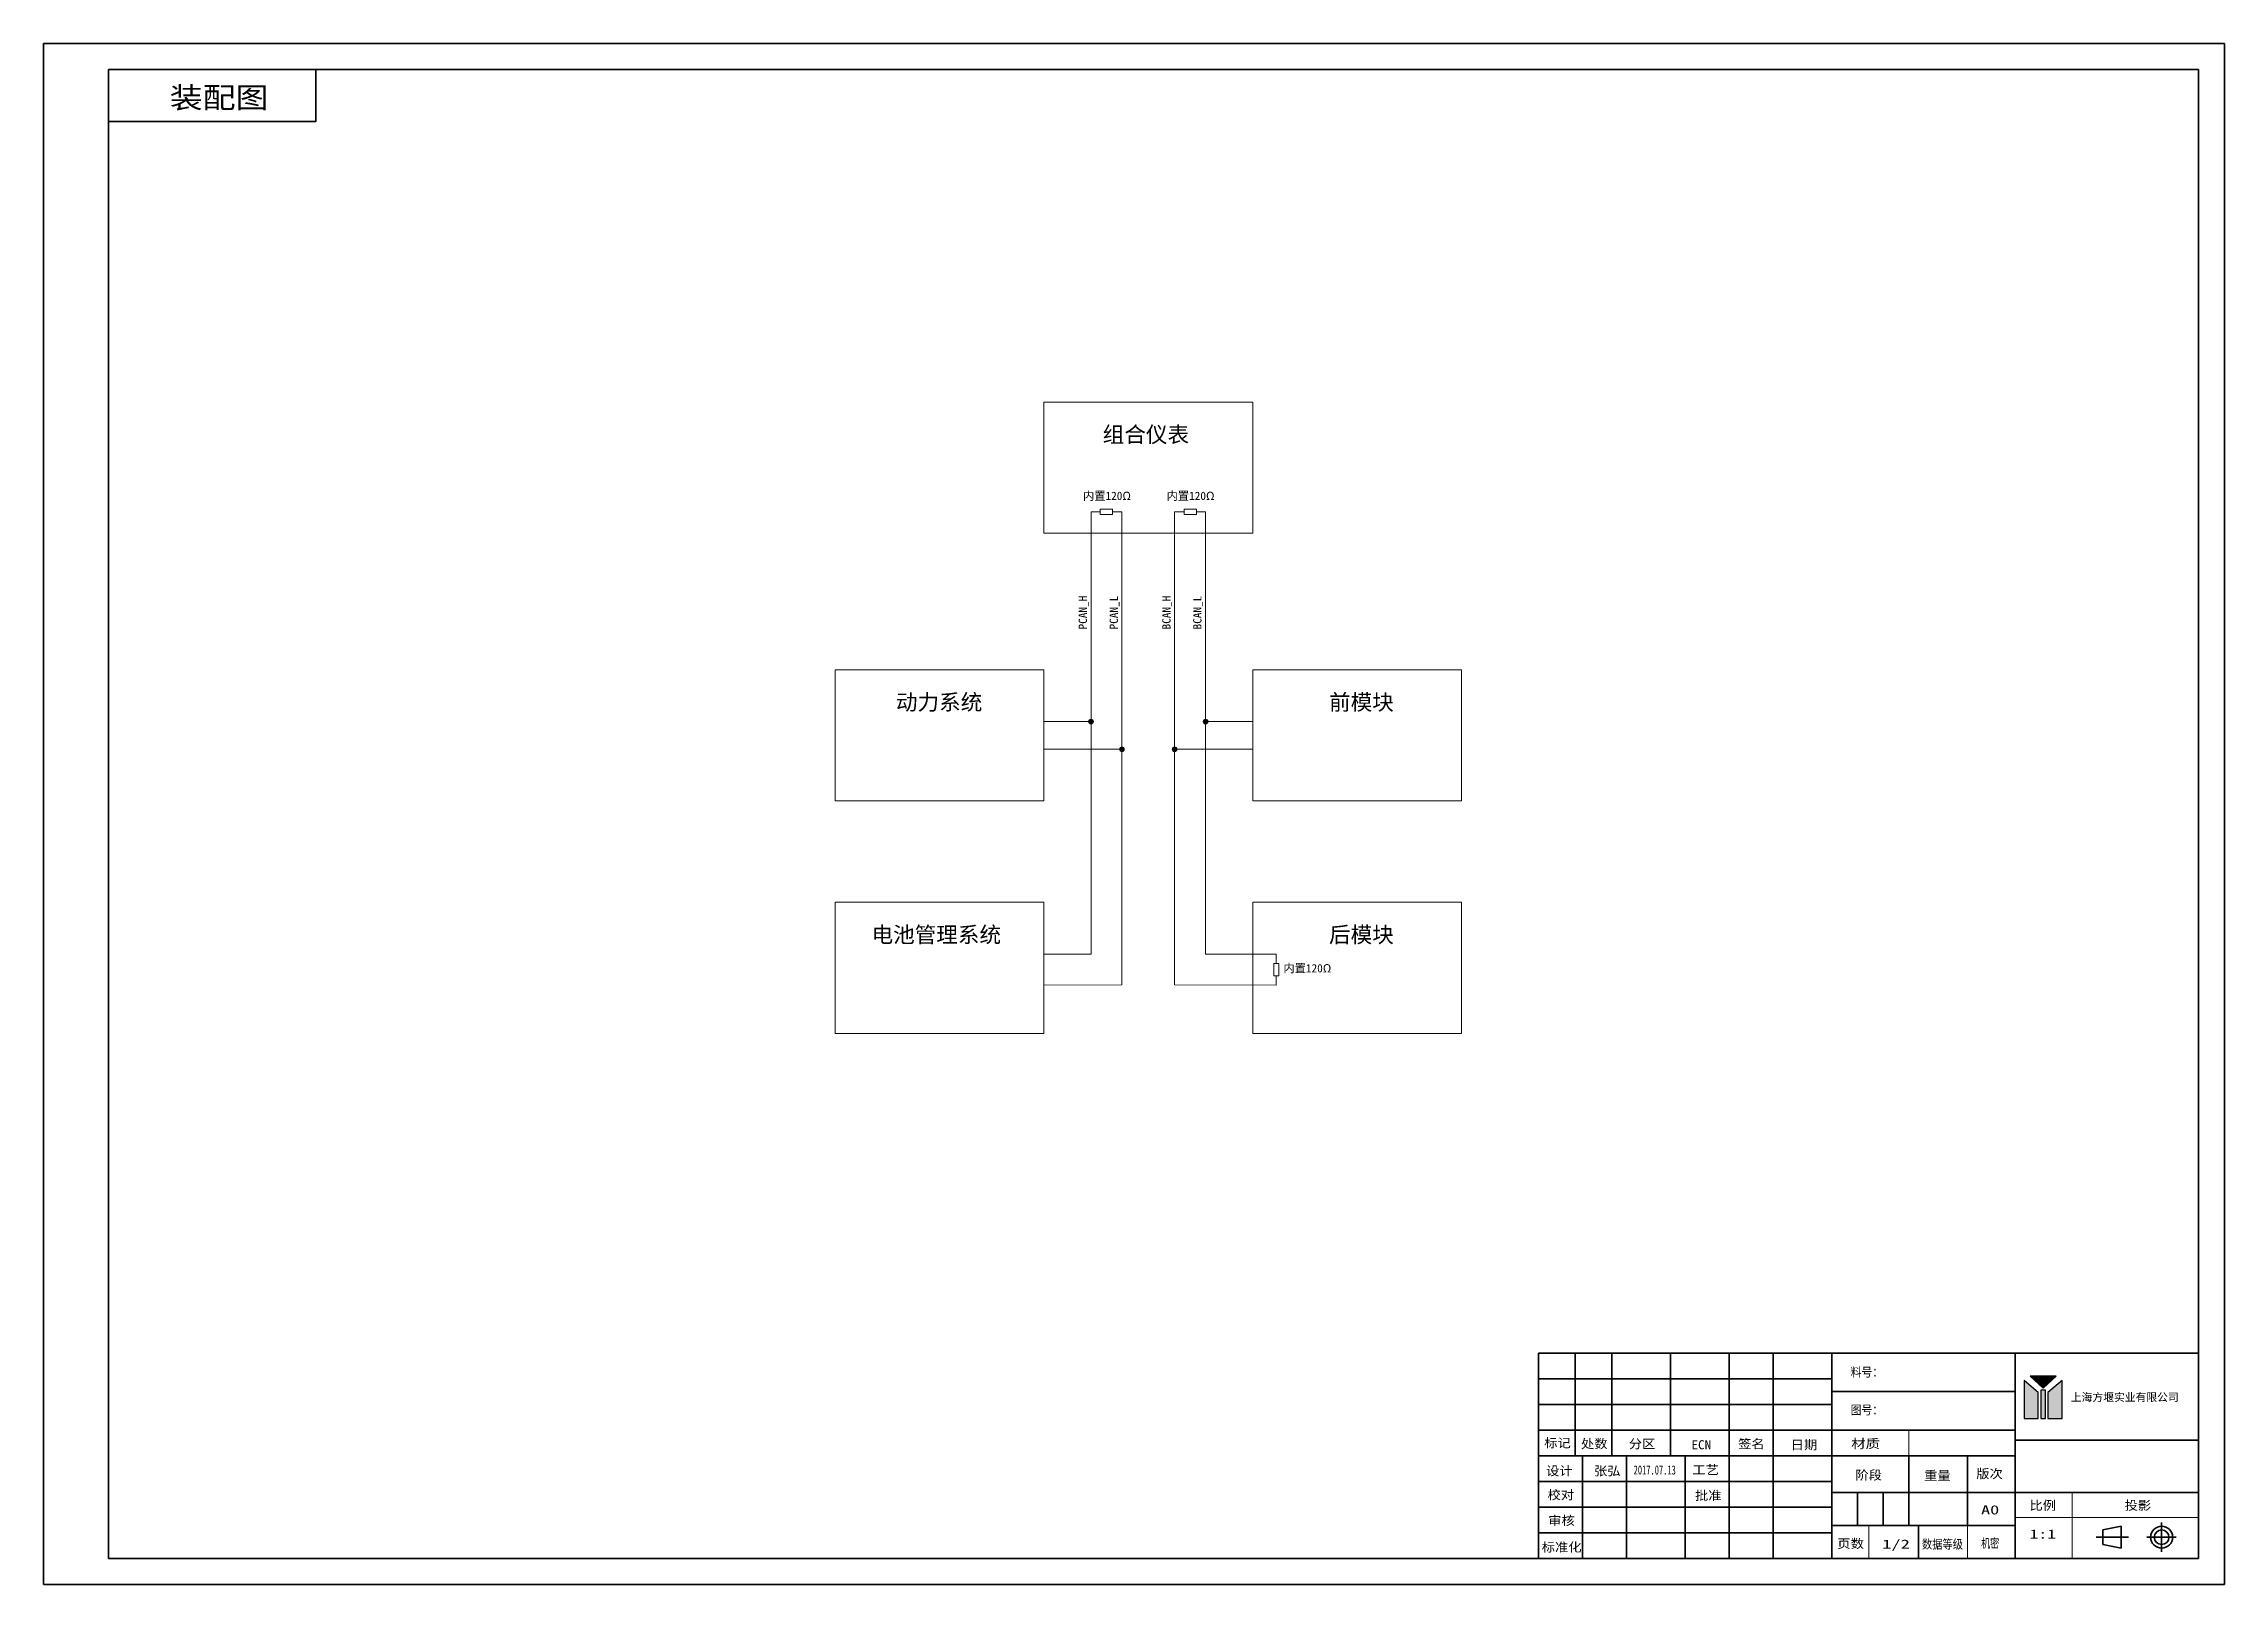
# Model space of a CAD drawing. Extents: x 2195 to 8074, y 1317 to 2626.
# Drawn here: x 2195 to 3022, y 1317 to 1901 of the extents above; entities outside this region: 1.
import ezdxf
from ezdxf.enums import TextEntityAlignment as Align

# ---------------------------------------------------------------- set-up
doc = ezdxf.new("R2010")
doc.units = 0
doc.layers.get('0').update_dxf_attribs({"lineweight": 13})
doc.layers.add('1', color=7, linetype='Continuous', true_color=0xffffff)
for name, color, linetype, lineweight in [('2', 7, 'Continuous', 13), ('3', 7, 'Continuous', 13), ('4', 7, 'Continuous', 13), ('6', 7, 'Continuous', 13), ('图层1', 2, 'Continuous', 13), ('图层2', 3, 'Continuous', 13)]:
    doc.layers.add(name, color=color, linetype=linetype, lineweight=lineweight)
doc.styles.get("Standard").update_dxf_attribs({"font": 'simfang.ttf'})

# ---------------------------------------------------------------- blocks, each defined once
blk = doc.blocks.new('上海方堰')
h = blk.add_hatch(color=5)
h.dxf.hatch_style = 1
h.paths.add_polyline_path([(2072.3, 1383.27), (2072.3, 1371.27), (2076.77, 1371.27), (2076.77, 1379.46)])
h.paths.add_polyline_path([(2084.3, 1383.27), (2079.83, 1379.46), (2079.83, 1371.27), (2084.3, 1371.27)])
at = {"true_color": 0xed1f24}
h = blk.add_hatch(color=240, dxfattribs=at)
h.dxf.hatch_style = 1
h.paths.add_polyline_path([(2074.2, 1384.65), (2078.3, 1380.84), (2082.4, 1384.65)])
h = blk.add_hatch(color=256)
h.dxf.hatch_style = 1
h.paths.add_polyline_path([(2077.54, 1371.27), (2079.06, 1371.27), (2079.06, 1380.27), (2077.54, 1380.27)])
h = blk.add_hatch(color=3)
h.dxf.hatch_style = 1
h.paths.add_polyline_path([(2079.06, 1380.27), (2077.54, 1380.27), (2077.54, 1371.27), (2079.06, 1371.27)])
at = {"layer": '1', "color": 5, "linetype": 'Continuous'}
for points in [[(2076.77, 1371.27), (2076.77, 1379.46), (2072.3, 1383.27), (2072.3, 1371.27)], [(2084.3, 1371.27), (2084.3, 1383.27), (2079.83, 1379.46), (2079.83, 1371.27)]]:
    blk.add_lwpolyline(points, close=True, dxfattribs=at)
at = {"layer": '1', "color": 240, "linetype": 'Continuous', "true_color": 0xed1f24}
blk.add_lwpolyline([(2078.3, 1380.84), (2082.4, 1384.65), (2074.2, 1384.65)], close=True, dxfattribs=at)
at = {"layer": '1', "color": 3, "linetype": 'Continuous'}
blk.add_lwpolyline([(2079.06, 1371.27), (2079.06, 1380.27), (2077.54, 1380.27), (2077.54, 1371.27)], close=True, dxfattribs=at)

msp = doc.modelspace()

# ---------------------------------------------------------------- hatches: boundary and pattern name
h = msp.add_hatch(color=2)
h.dxf.hatch_style = 1
h.paths.add_polyline_path([(2591.89, 1644.66, 0.414214), (2591, 1643.77, 0.414214), (2591.89, 1642.88)])
h.paths.add_polyline_path([(2592.78, 1643.77), (2591.89, 1643.77), (2591.89, 1642.88, 0.414214)])
h.paths.add_polyline_path([(2591.89, 1644.66), (2591.89, 1643.77), (2592.78, 1643.77, 0.414214)])
h = msp.add_hatch(color=3)
h.dxf.hatch_style = 1
h.paths.add_polyline_path([(2635.31, 1644.66, 0.414214), (2634.42, 1643.77, 0.414214), (2635.31, 1642.88)])
h.paths.add_polyline_path([(2636.2, 1643.77), (2635.31, 1643.77), (2635.31, 1642.88, 0.414214)])
h.paths.add_polyline_path([(2635.31, 1644.66), (2635.31, 1643.77), (2636.2, 1643.77, 0.414214)])
h = msp.add_hatch(color=2)
h.dxf.hatch_style = 1
h.paths.add_polyline_path([(2623.57, 1634.13, 0.414214), (2622.68, 1633.24, 0.414214), (2623.57, 1632.35)])
h.paths.add_polyline_path([(2624.46, 1633.24), (2623.57, 1633.24), (2623.57, 1632.35, 0.414214)])
h.paths.add_polyline_path([(2623.57, 1634.13), (2623.57, 1633.24), (2624.46, 1633.24, 0.414214)])
at = {"layer": '图层2'}
h = msp.add_hatch(color=3, dxfattribs=at)
h.dxf.hatch_style = 1
h.paths.add_polyline_path([(2603.63, 1634.13, -0.414214), (2604.52, 1633.24, -0.414214), (2603.63, 1632.35)])
h.paths.add_polyline_path([(2602.74, 1633.24), (2603.63, 1633.24), (2603.63, 1632.35, -0.414214)])
h.paths.add_polyline_path([(2603.63, 1634.13), (2603.63, 1633.24), (2602.74, 1633.24, -0.414214)])

# ---------------------------------------------------------------- linework, layer by layer
for p, q in [((2595.34, 1723.24), (2591.89, 1723.24)), ((2603.63, 1723.24), (2599.98, 1723.24)), ((2623.57, 1723.24), (2627.22, 1723.24)), ((2631.86, 1723.24), (2635.31, 1723.24)), ((2662.1, 1555.65), (2662.1, 1552.01)), ((2662.1, 1547.36), (2662.1, 1543.91)), ((2901.91, 1375.24), (2901.91, 1365.51)), ((2963.82, 1351.61), (2963.82, 1326.59)), ((2942.22, 1342.14), (3011.73, 1342.14)), ((2886.73, 1339.1), (2886.73, 1326.59)), ((2924.15, 1339.1), (2924.15, 1326.59))]:
    msp.add_line(p, q)
at = {"color": 7, "lineweight": 35}
for p, q in [((2872.72, 1389.84), (2942.22, 1389.84)), ((2872.72, 1375.24), (2942.22, 1375.24))]:
    msp.add_line(p, q, dxfattribs=at)
for points in [[(2574.02, 1764.86), (2653.18, 1764.86), (2653.18, 1715.14), (2574.02, 1715.14)], [(2599.98, 1724.2), (2595.34, 1724.2), (2595.34, 1722.29), (2599.98, 1722.29)], [(2627.22, 1724.2), (2631.86, 1724.2), (2631.86, 1722.29), (2627.22, 1722.29)], [(2494.86, 1663.42), (2574.02, 1663.42), (2574.02, 1613.7), (2494.86, 1613.7)], [(2653.18, 1663.42), (2732.34, 1663.42), (2732.34, 1613.7), (2653.18, 1613.7)], [(2494.86, 1575.3), (2574.02, 1575.3), (2574.02, 1525.58), (2494.86, 1525.58)], [(2653.18, 1575.3), (2732.34, 1575.3), (2732.34, 1525.58), (2653.18, 1525.58)], [(2663.06, 1552.01), (2663.06, 1547.36), (2661.14, 1547.36), (2661.14, 1552.01)]]:
    msp.add_lwpolyline(points, close=True)
for centre in [(2591.89, 1643.77), (2635.31, 1643.77), (2623.57, 1633.24)]:
    msp.add_circle(centre, 0.888)
at = {"layer": '2', "color": 4, "lineweight": 35}
for p, q in [((3021.56, 1900.69), (2194.82, 1900.69)), ((2194.82, 1900.69), (2194.82, 1316.76)), ((3021.56, 1900.69), (3021.56, 1316.76)), ((2761.52, 1394.7), (2872.72, 1394.7)), ((2761.52, 1384.97), (2872.72, 1384.97)), ((2761.52, 1355.78), (2872.72, 1355.78)), ((2761.52, 1346.05), (2872.72, 1346.05)), ((2761.52, 1336.32), (2872.72, 1336.32)), ((3021.56, 1316.76), (2194.82, 1316.76))]:
    msp.add_line(p, q, dxfattribs=at)
at = {"layer": '2', "color": 4, "lineweight": 35, "ltscale": 0.31815}
for p, q in [((2882.45, 1351.61), (2882.45, 1339.1)), ((2892.18, 1351.61), (2892.18, 1339.1)), ((2905.56, 1326.59), (2905.56, 1339.1))]:
    msp.add_line(p, q, dxfattribs=at)
at = {"layer": '3', "color": 7, "lineweight": 35}
for p, q in [((2219.4, 1326.59), (2219.4, 1890.85)), ((2219.4, 1890.85), (3011.73, 1890.85)), ((3011.73, 1890.85), (3011.73, 1326.59)), ((2775.42, 1365.51), (2775.42, 1404.43)), ((2789.32, 1365.51), (2789.32, 1404.43)), ((2811.56, 1365.51), (2811.56, 1404.43)), ((2833.8, 1326.59), (2833.8, 1404.43)), ((2850.48, 1326.59), (2850.48, 1404.43)), ((2872.72, 1404.43), (2872.72, 1326.59)), ((2942.22, 1404.43), (2942.22, 1326.59)), ((2761.52, 1375.24), (2872.72, 1375.24)), ((2761.52, 1365.51), (2872.72, 1365.51)), ((2778.2, 1326.59), (2778.2, 1365.51)), ((2794.88, 1326.59), (2794.88, 1365.51)), ((2817.12, 1326.59), (2817.12, 1365.51)), ((2872.72, 1365.51), (2942.22, 1365.51)), ((2901.91, 1339.1), (2901.91, 1365.51)), ((2924.15, 1365.51), (2924.15, 1339.1)), ((2942.22, 1371.47), (3011.73, 1371.47)), ((2872.72, 1351.61), (2942.22, 1351.61)), ((2942.22, 1351.61), (3011.73, 1351.61)), ((2872.72, 1339.1), (2942.22, 1339.1)), ((3011.73, 1326.59), (2219.4, 1326.59))]:
    msp.add_line(p, q, dxfattribs=at)
for points in [[(2219.4, 1890.85), (2298.04, 1890.85), (2298.04, 1871.19), (2219.4, 1871.19)], [(2761.52, 1404.43), (3011.73, 1404.43), (3011.73, 1326.59), (2761.52, 1326.59)]]:
    msp.add_lwpolyline(points, close=True, dxfattribs=at)
at = {"layer": '4', "color": 1, "lineweight": 35, "ltscale": 0.2828}
for p, q in [((2997.76, 1340.2), (2997.76, 1329.08)), ((2992.2, 1334.64), (3003.32, 1334.64))]:
    msp.add_line(p, q, dxfattribs=at)
at = {"layer": '4', "color": 1, "lineweight": 35}
msp.add_line((2972.93, 1334.64), (2985.26, 1334.64), dxfattribs=at)
at = {"layer": '6', "color": 3, "lineweight": 35, "ltscale": 0.180243}
for p, q in [((2975.48, 1337.42), (2982.43, 1338.81)), ((2975.48, 1331.86), (2982.43, 1330.47))]:
    msp.add_line(p, q, dxfattribs=at)
at = {"layer": '6', "color": 3, "lineweight": 35, "ltscale": 0.1414}
msp.add_line((2975.48, 1337.42), (2975.48, 1331.86), dxfattribs=at)
at = {"layer": '6', "color": 3, "lineweight": 35, "ltscale": 0.2121}
msp.add_line((2982.43, 1338.81), (2982.43, 1330.47), dxfattribs=at)
at = {"layer": '6', "color": 3, "lineweight": 35}
for radius in [4.17, 2.78]:
    msp.add_circle((2997.76, 1334.64), radius, dxfattribs=at)
at = {"layer": '图层1'}
for p, q in [((2591.89, 1723.24), (2591.89, 1555.65)), ((2623.57, 1723.24), (2623.57, 1543.96)), ((2591.89, 1643.77), (2574.02, 1643.77)), ((2623.57, 1633.24), (2653.18, 1633.24)), ((2591.89, 1555.65), (2574.02, 1555.65)), ((2623.57, 1543.96), (2662.1, 1543.91))]:
    msp.add_line(p, q, dxfattribs=at)
msp.add_circle((2591.89, 1643.77), 0.888, dxfattribs=at)
at = {"layer": '图层2'}
for p, q in [((2603.63, 1723.24), (2603.63, 1543.96)), ((2635.31, 1723.24), (2635.31, 1555.65)), ((2635.31, 1643.77), (2653.18, 1643.77)), ((2603.63, 1633.24), (2574.02, 1633.24)), ((2635.31, 1555.65), (2662.1, 1555.65)), ((2603.63, 1543.96), (2574.02, 1543.91))]:
    msp.add_line(p, q, dxfattribs=at)
msp.add_circle((2603.63, 1633.24), 0.888, dxfattribs=at)

# ---------------------------------------------------------------- block references
at = {"xscale": 1.199999941940398, "yscale": 1.199999941940398, "zscale": 1.199999941940398}
msp.add_blockref('上海方堰', (458.89, -265.92), dxfattribs=at)

# ---------------------------------------------------------------- texts
at = {"color": 2, "lineweight": 13, "width": 1.065031}
msp.add_text('装配图', height=8, dxfattribs=at).set_placement((2242.66, 1876.24), (2280.06, 1876.24), align=Align.FIT)
at = {"color": 7, "lineweight": 13}
for s, width, p, p2 in [('料号：', 0.811915, (2879.89, 1395.51), (2892.15, 1395.51)), ('图号：', 0.811915, (2879.89, 1381.15), (2892.15, 1381.15)), ('标记', 0.999998, (2763.69, 1368.66), (2773.76, 1368.66)), ('处数', 0.999998, (2777.65, 1368.33), (2787.72, 1368.33)), (' 分区', 0.999998, (2793.25, 1368.31), (2805.84, 1368.31)), ('ECN', 0.999998, (2819.49, 1367.96), (2827.04, 1367.96)), ('签名', 0.999998, (2837.22, 1368.27), (2847.29, 1368.27)), ('日期', 0.999998, (2857.16, 1367.92), (2867.22, 1367.92)), ('材质', 1.078537, (2880.11, 1368.36), (2890.97, 1368.36)), ('设计', 0.999998, (2764.4, 1358.05), (2774.46, 1358.05)), ('张弘', 0.999998, (2782.57, 1358.05), (2792.64, 1358.05)), ('2017.07.13', 0.635833, (2797.6, 1358.4), (2813.6, 1358.4)), ('工艺', 0.999998, (2819.88, 1358.45), (2829.94, 1358.45)), ('阶段', 0.999998, (2881.67, 1356.47), (2891.74, 1356.47)), ('重量', 0.999998, (2907.71, 1356.3), (2917.78, 1356.3)), ('版次', 0.999998, (2927.5, 1356.99), (2937.57, 1356.99)), ('校对', 0.999998, (2764.95, 1348.96), (2775.02, 1348.96)), ('批准', 0.999998, (2820.87, 1348.72), (2830.94, 1348.72)), ('比例', 0.999998, (2947.68, 1344.99), (2957.75, 1344.99)), ('投影', 0.999998, (2983.75, 1344.99), (2993.81, 1344.99)), ('审核', 0.999998, (2765.22, 1339.21), (2775.29, 1339.21)), ('A0', 1.366864, (2929.31, 1343.28), (2936.19, 1343.28)), ('标准化', 0.999998, (2762.77, 1329.15), (2777.87, 1329.15)), ('页数', 1.012465, (2874.77, 1330.48), (2884.96, 1330.48)), ('1/2', 1.385293, (2891.85, 1330.28), (2902.31, 1330.28)), ('数据等级', 0.773755, (2906.89, 1330.28), (2922.47, 1330.28)), ('机密', 0.683432, (2929.31, 1330.62), (2936.19, 1330.62)), ('1:1', 1.333332, (2947.68, 1334.11), (2957.75, 1334.11))]:
    msp.add_text(s, height=3.441, dxfattribs=dict(at, width=width)).set_placement(p, p2, align=Align.FIT)
at = {"attachment_point": 1}
for s, width, heights, insert, char_height in [('964567-1\\P964567-2\\P964567-3\\P964567-4\\P964567-5', 252.0462, [0], (8020, 2625.93), 10), ('组合仪表', 39.5317, [0], (2596.33, 1755.55), 6), ('内置120Ω', 39.5317, [0], (2588.85, 1730.87), 3.133), ('内置120Ω', 39.5317, [0], (2620.53, 1730.87), 3.133), ('动力系统', 48.4923, [0], (2517.93, 1654.11), 6), ('前模块', 39.5317, [0], (2682.13, 1654.11), 6), ('电池管理系统', 56.0832, [0], (2508.68, 1565.99), 6), ('后模块', 39.5317, [0], (2682.13, 1565.99), 6), ('内置120Ω', 39.5317, [0], (2664.82, 1551.83), 3.133), ('{\\fNSimSun|b0|i0|c134|p49;上海方堰实业有限公司}', 43.4625, [6.52], (2963.34, 1389.16), 3)]:
    msp.add_mtext_dynamic_manual_height_columns(s, width=width, gutter_width=1, heights=heights, dxfattribs=dict(at, insert=insert, char_height=char_height))
at = {"char_height": 3.133, "attachment_point": 1, "rotation": 90}
for s, insert in [('PCAN_H', (2587.22, 1678.67)), ('PCAN_L', (2598.96, 1678.67)), ('BCAN_H', (2618.91, 1678.67)), ('BCAN_L', (2630.64, 1678.67))]:
    msp.add_mtext_dynamic_manual_height_columns(s, width=39.5317, gutter_width=1, heights=[0], dxfattribs=dict(at, insert=insert))

doc.saveas('drawing.dxf')
